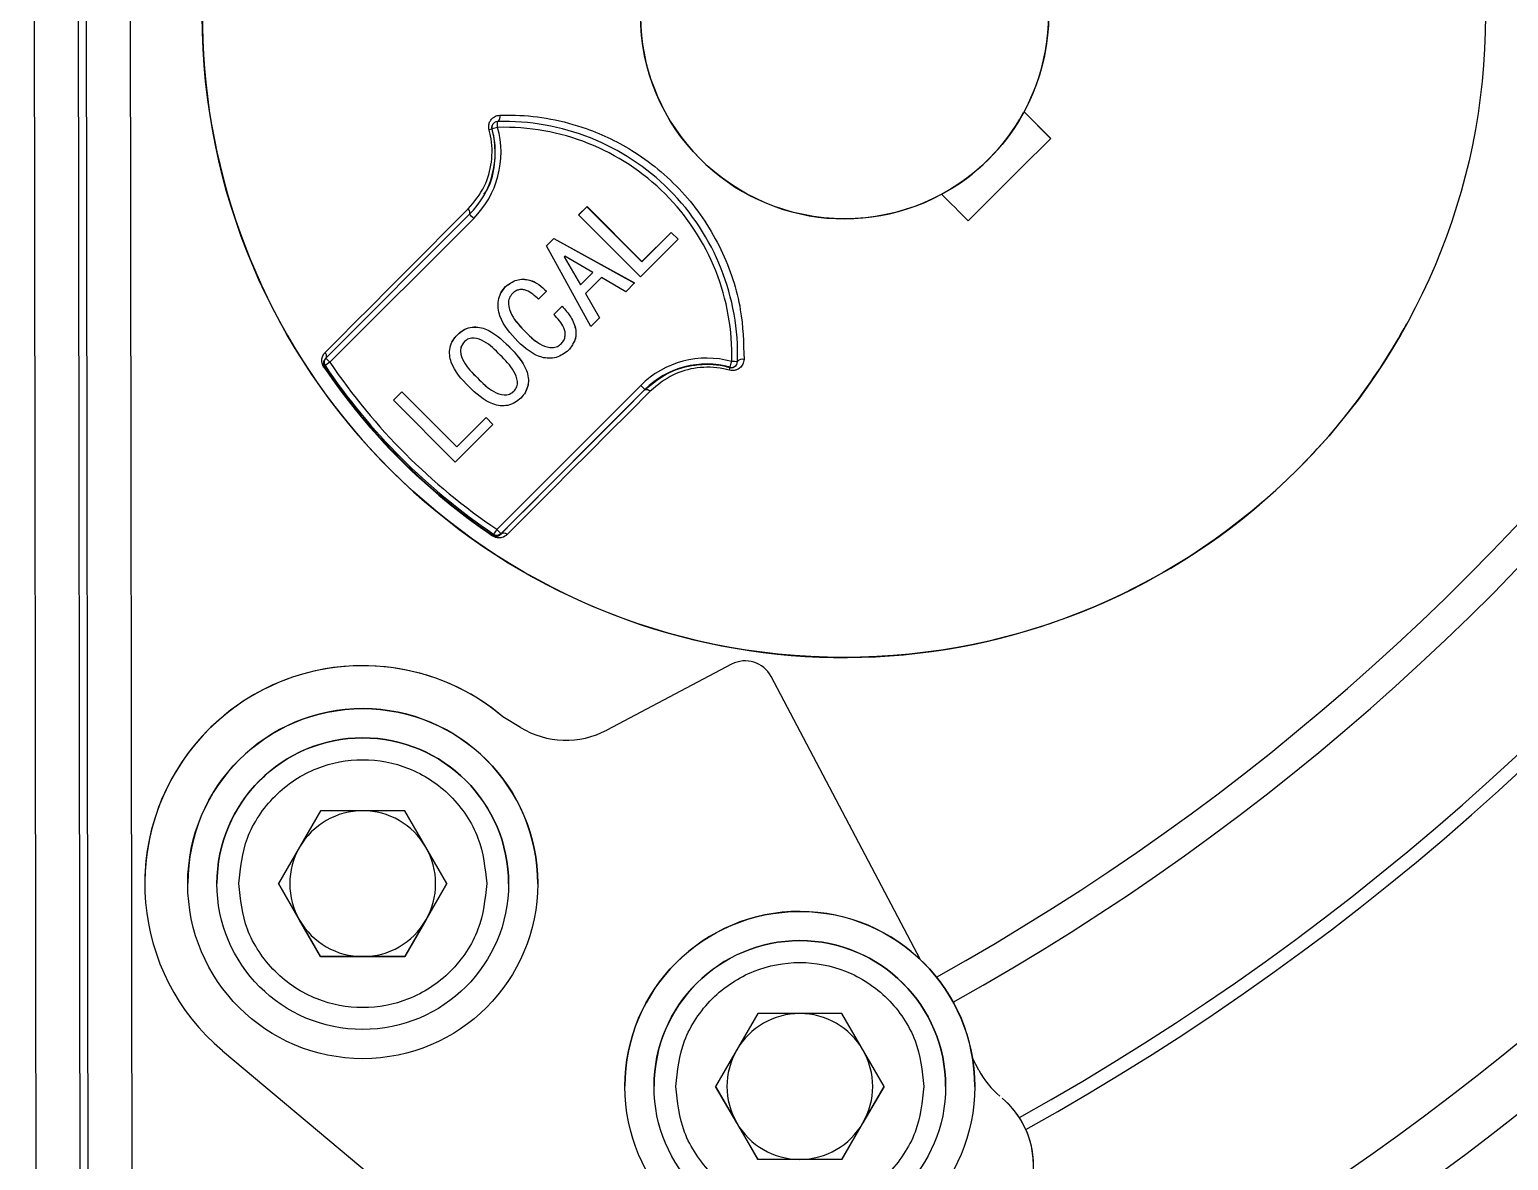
# Model space of a CAD drawing. Header units: millimetres. Extents: x 2451 to 4400, y 944 to 2322.
# Drawn here: x 3038.8 to 3089.6, y 1959 to 1997.8 of the extents above; entities that cross this region are included whole.
import ezdxf

# ---------------------------------------------------------------- set-up
doc = ezdxf.new("R2010")
doc.units = ezdxf.units.MM

msp = doc.modelspace()

# ---------------------------------------------------------------- linework, layer by layer
at = {"color": 7, "linetype": 'Continuous', "lineweight": 25}
for p, q in [((3039.073, 1956.65), (3039.015, 2001.866)), ((3040.512, 2001.863), (3040.57, 1956.648)), ((3040.855, 1955.906), (3040.796, 2001.807)), ((3042.293, 2001.804), (3042.352, 1955.903)), ((3054.72, 1994.494), (3054.715, 1994.485)), ((3072.934, 1994.909), (3072.934, 1994.909)), ((3073.859, 1994.017), (3072.946, 1994.931)), ((3054.703, 1994.345), (3054.698, 1994.335)), ((3049.001, 1986.488), (3053.934, 1991.42)), ((3057.675, 1991.397), (3057.961, 1991.682)), ((3059.797, 1989.276), (3057.675, 1991.397)), ((3057.676, 1991.397), (3057.96, 1991.681)), ((3057.96, 1991.681), (3057.961, 1991.682)), ((3057.96, 1991.681), (3059.846, 1989.796)), ((3057.961, 1991.682), (3059.846, 1989.797)), ((3054.076, 1991.279), (3049.143, 1986.347)), ((3056.571, 1990.343), (3056.819, 1990.591)), ((3056.571, 1990.342), (3056.819, 1990.59)), ((3056.819, 1990.591), (3059.586, 1989.065)), ((3056.819, 1990.59), (3056.819, 1990.591)), ((3056.819, 1990.59), (3059.585, 1989.064)), ((3061.087, 1990.566), (3059.797, 1989.276)), ((3059.846, 1989.797), (3060.851, 1990.801)), ((3059.846, 1989.796), (3060.851, 1990.801)), ((3060.851, 1990.801), (3061.087, 1990.566)), ((3060.851, 1990.801), (3060.851, 1990.801)), ((3060.851, 1990.801), (3061.086, 1990.565)), ((3058.097, 1987.576), (3056.571, 1990.343)), ((3057.204, 1989.983), (3057.179, 1989.958)), ((3057.179, 1989.957), (3057.179, 1989.958)), ((3057.179, 1989.958), (3057.737, 1989.003)), ((3057.179, 1989.957), (3057.737, 1989.002)), ((3058.159, 1989.425), (3057.204, 1989.983)), ((3057.737, 1989.003), (3058.159, 1989.425)), ((3057.737, 1989.002), (3058.159, 1989.424)), ((3058.159, 1989.424), (3058.159, 1989.425)), ((3059.846, 1989.796), (3059.846, 1989.797)), ((3055.014, 1988.732), (3055.169, 1988.94)), ((3055.169, 1988.94), (3055.17, 1988.941)), ((3057.737, 1989.002), (3057.737, 1989.003)), ((3058.457, 1989.251), (3057.911, 1988.705)), ((3059.288, 1988.767), (3058.457, 1989.251)), ((3059.586, 1989.065), (3059.288, 1988.767)), ((3055.324, 1988.598), (3055.323, 1988.597)), ((3056.571, 1988.779), (3056.298, 1988.507)), ((3057.911, 1988.705), (3058.395, 1987.874)), ((3057.911, 1988.704), (3057.911, 1988.705)), ((3057.911, 1988.704), (3058.394, 1987.873)), ((3056.819, 1987.986), (3057.105, 1988.271)), ((3056.819, 1987.985), (3057.104, 1988.27)), ((3057.104, 1988.27), (3057.105, 1988.271)), ((3058.395, 1987.874), (3058.097, 1987.576)), ((3055.864, 1987.377), (3055.864, 1987.378)), ((3086.073, 1987.673), (3086.074, 1987.674)), ((3053.519, 1987.29), (3053.52, 1987.291)), ((3053.682, 1986.958), (3053.682, 1986.957)), ((3055.281, 1986.893), (3055.281, 1986.894)), ((3057.092, 1986.992), (3057.092, 1986.993)), ((3057.158, 1987.08), (3057.158, 1987.082)), ((3048.967, 1986.442), (3048.947, 1986.405)), ((3048.977, 1986.234), (3048.956, 1986.196)), ((3062.864, 1986.169), (3062.869, 1986.179)), ((3063.093, 1986.267), (3063.098, 1986.276)), ((3051.324, 1985.045), (3051.609, 1985.331)), ((3051.324, 1985.045), (3051.609, 1985.33)), ((3051.609, 1985.331), (3053.495, 1983.445)), ((3051.609, 1985.33), (3051.609, 1985.331)), ((3051.609, 1985.33), (3053.494, 1983.444)), ((3054.201, 1985.814), (3054.202, 1985.815)), ((3054.871, 1980.619), (3059.803, 1985.552)), ((3059.944, 1985.41), (3055.012, 1980.477)), ((3055.454, 1985.355), (3055.455, 1985.356)), ((3055.524, 1985.447), (3055.524, 1985.448)), ((3059.937, 1985.397), (3059.944, 1985.41)), ((3053.445, 1982.924), (3051.324, 1985.045)), ((3053.494, 1983.444), (3054.499, 1984.449)), ((3053.495, 1983.445), (3054.5, 1984.45)), ((3054.499, 1984.449), (3054.5, 1984.45)), ((3054.499, 1984.449), (3054.735, 1984.214)), ((3054.5, 1984.45), (3054.735, 1984.214)), ((3054.735, 1984.214), (3053.445, 1982.924)), ((3053.494, 1983.444), (3053.495, 1983.445)), ((3054.737, 1980.414), (3054.758, 1980.453)), ((3055.012, 1980.477), (3054.992, 1980.44)), ((3062.921, 1975.994), (3058.641, 1973.735)), ((3062.921, 1975.994), (3058.641, 1973.735)), ((3069.4, 1965.861), (3064.272, 1975.576)), ((3064.272, 1975.576), (3064.272, 1975.576)), ((3069.4, 1965.861), (3064.272, 1975.576)), ((3055.676, 1973.829), (3055.075, 1974.196)), ((3055.075, 1974.196), (3055.075, 1974.196)), ((3055.676, 1973.829), (3055.075, 1974.196)), ((3055.676, 1973.829), (3055.676, 1973.829)), ((3058.641, 1973.735), (3058.641, 1973.735)), ((3048.827, 1970.971), (3047.384, 1968.471)), ((3051.714, 1970.971), (3048.827, 1970.971)), ((3053.158, 1968.471), (3051.714, 1970.971)), ((3045.271, 1968.476), (3045.271, 1968.476)), ((3047.384, 1968.471), (3048.827, 1965.971)), ((3048.106, 1967.221), (3047.384, 1968.471)), ((3051.714, 1965.971), (3053.158, 1968.471)), ((3053.158, 1968.471), (3052.436, 1967.221)), ((3055.271, 1968.465), (3055.271, 1968.465)), ((3048.827, 1965.971), (3048.106, 1967.221)), ((3052.436, 1967.221), (3051.714, 1965.971)), ((3048.827, 1965.971), (3051.714, 1965.971)), ((3048.827, 1965.971), (3048.827, 1965.971)), ((3050.271, 1965.971), (3048.827, 1965.971)), ((3051.714, 1965.971), (3050.271, 1965.971)), ((3051.714, 1965.971), (3051.714, 1965.971)), ((3063.816, 1964.019), (3062.372, 1961.519)), ((3066.703, 1964.019), (3063.816, 1964.019)), ((3068.146, 1961.519), (3066.703, 1964.019)), ((3045.467, 1962.745), (3054.269, 1955.36)), ((3071.396, 1962.079), (3071.18, 1962.487)), ((3071.396, 1962.079), (3071.18, 1962.487)), ((3071.396, 1962.079), (3071.396, 1962.079)), ((3059.259, 1961.525), (3059.259, 1961.525)), ((3060.259, 1961.524), (3060.259, 1961.524)), ((3062.372, 1961.519), (3063.816, 1959.019)), ((3063.094, 1960.269), (3062.372, 1961.519)), ((3066.702, 1959.019), (3068.146, 1961.519)), ((3068.146, 1961.519), (3067.424, 1960.269)), ((3071.259, 1961.512), (3071.259, 1961.512)), ((3063.816, 1959.019), (3063.094, 1960.269)), ((3067.424, 1960.269), (3066.702, 1959.019)), ((3065.259, 1959.019), (3063.816, 1959.019)), ((3066.702, 1959.019), (3065.259, 1959.019))]:
    msp.add_line(p, q, dxfattribs=at)
at = {"color": 7, "linetype": 'Continuous', "lineweight": 25, "flags": 128}
for points in [[(3073.862, 1994.023), (3073.749, 1994.136), (3073.636, 1994.25), (3073.522, 1994.364), (3073.408, 1994.478), (3073.294, 1994.593), (3073.179, 1994.708), (3073.065, 1994.823), (3072.95, 1994.938)], [(3071.034, 1991.195), (3071.387, 1991.548), (3071.74, 1991.901), (3072.094, 1992.255), (3072.448, 1992.609), (3072.802, 1992.963), (3073.156, 1993.317), (3073.509, 1993.67), (3073.862, 1994.023)], [(3070.121, 1992.109), (3070.236, 1991.994), (3070.351, 1991.879), (3070.465, 1991.764), (3070.58, 1991.65), (3070.694, 1991.536), (3070.807, 1991.422), (3070.921, 1991.308), (3071.034, 1991.195)], [(3048.985, 1986.686), (3049.469, 1987.172), (3049.993, 1987.698), (3050.556, 1988.262), (3051.156, 1988.863), (3051.791, 1989.5), (3052.46, 1990.17), (3053.16, 1990.871), (3053.89, 1991.602)], [(3054.992, 1980.44), (3055.48, 1980.93), (3056.008, 1981.46), (3056.576, 1982.029), (3057.18, 1982.635), (3057.821, 1983.277), (3058.495, 1983.952), (3059.201, 1984.66), (3059.937, 1985.397)], [(3060.132, 1985.36), (3059.402, 1984.629), (3058.702, 1983.927), (3058.033, 1983.257), (3057.398, 1982.621), (3056.798, 1982.02), (3056.235, 1981.455), (3055.711, 1980.929), (3055.227, 1980.444)], [(3059.937, 1985.397), (3059.953, 1985.408), (3059.973, 1985.416), (3059.996, 1985.418), (3060.022, 1985.415), (3060.049, 1985.408), (3060.077, 1985.396), (3060.105, 1985.38), (3060.132, 1985.36)]]:
    msp.add_lwpolyline(points, dxfattribs=at)
at = {"color": 7, "linetype": 'Continuous', "lineweight": 25}
for centre, radius in [((3030.04, 2036.361), 94.663), ((3066.77, 1998.227), 22), ((3066.792, 1998.267), 7), ((3050.271, 1968.471), 6), ((3050.271, 1968.471), 5), ((3065.259, 1961.519), 6), ((3065.259, 1961.519), 5)]:
    msp.add_circle(centre, radius, dxfattribs=at)
for centre, radius, start, end in [((3030.275, 2036.788), 81.781, 299.01448, 350.2349), ((3030.274, 2036.787), 82.814, 299.07452, 350.46956), ((3030.267, 2036.773), 87.37, 299.12272, 350.91933), ((3030.265, 2036.77), 87.836, 299.12126, 350.91933), ((3030.041, 2036.36), 96.559, 279.97048, 350.17569), ((3030.038, 2036.355), 98.356, 279.97048, 350.17569), ((3030.021, 2036.323), 98.896, 279.98751, 350.15867), ((3066.769, 1998.226), 22, 151.3369, 314.9998), ((3066.792, 1998.267), 7, 331.6014, 298.3984), ((3029.762, 2035.992), 99, 279.79751, 336.85186), ((3054.896, 1994.398), 0.2, 151.3366, 195.5312), ((3054.896, 1994.398), 0.2, 91.6903, 151.3365), ((3055.126, 1986.602), 8, 358.3097, 91.6905), ((3027.612, 1993.644), 27.294, 1.5856, 2.0041), ((3054.748, 1994.764), 0.233, 314.9979, 13.1653), ((3066.79, 1998.264), 7, 298.3983, 331.3365), ((3051.813, 1993.541), 3, 314.9999, 15.5312), ((3051.813, 1993.542), 3.2, 314.9999, 15.5312), ((3054.827, 1993.57), 0.776, 99.6173, 106.7139), ((3060.106, 1975.464), 19.639, 105.3852, 105.9701), ((3055.126, 1986.602), 7.8, 358.3097, 91.6905), ((3053.772, 1991.474), 0.175, 343.7918, 47.3057), ((3043.798, 1981.072), 14.485, 44.8022, 45.5925), ((3066.769, 1998.225), 22, 314.9999, 331.3365), ((3049.143, 1986.346), 0.2, 135, 214.0393), ((3066.33, 1960.813), 30.779, 123.946, 124.3195), ((3048.831, 1986.567), 0.194, 339.9645, 37.9045), ((3038.865, 1976.14), 14.485, 44.8022, 45.5925), ((3066.793, 1998.27), 21.3, 214.0392, 235.961), ((3062.066, 1983.289), 3.2, 74.4689, 134.9998), ((3002.983, 2002.978), 62.197, 344.33018, 344.51506), ((3062.514, 1970.816), 15.561, 87.7583, 88.4935), ((3062.922, 1986.372), 0.2, 331.3365, 358.3096), ((3063.291, 1986.231), 0.223, 75.835, 138.8867), ((3048.103, 1987.419), 1.491, 303.932, 304.8772), ((3066.772, 1998.23), 21.524, 214.0392, 235.961), ((3066.772, 1998.23), 21.5, 214.0392, 235.961), ((3066.793, 1998.269), 21.5, 214.0392, 235.961), ((3062.066, 1983.288), 3, 74.4689, 134.9998), ((3062.146, 1986.285), 0.727, 343.2111, 350.8053), ((3062.922, 1986.372), 0.2, 254.4688, 331.3364), ((3049.52, 1975.198), 14.593, 44.4102, 45.1963), ((3048.646, 1984.502), 7.336, 325.9394, 326.1318), ((3179.875, 1896.119), 150.885, 145.94203, 146.01825), ((3054.87, 1980.619), 0.2, 235.9609, 314.9997), ((3044.587, 1970.265), 14.593, 44.4102, 45.1963), ((3055.111, 1980.304), 0.182, 50.4045, 131.2845), ((3050.271, 1968.471), 7.474, 50, 230), ((3050.271, 1968.471), 7.474, 50, 179.9388), ((3063.388, 1975.109), 1, 27.8252, 117.8252), ((3063.388, 1975.109), 1, 27.8252, 117.8252), ((3050.271, 1968.471), 6, 359.9388, 179.8775), ((3057.241, 1976.388), 3, 238.5537, 297.8252), ((3057.241, 1976.388), 3, 238.5537, 297.8252), ((3050.271, 1968.471), 5, 359.9997, 179.9388), ((3050.271, 1968.471), 2.5, 89.9997, 149.9997), ((3050.271, 1968.471), 2.5, 29.9997, 89.9997), ((3050.271, 1968.471), 2.5, 149.9997, 209.9997), ((3050.271, 1968.471), 2.5, 329.9997, 29.9997), ((3050.271, 1968.471), 2.5, 209.9997, 269.9997), ((3050.271, 1968.471), 2.5, 269.9997, 329.9997), ((3065.259, 1961.519), 6, 359.9388, 179.8775), ((3065.259, 1961.519), 5, 359.9997, 179.9388), ((3065.259, 1961.519), 2.5, 89.9997, 149.9997), ((3065.259, 1961.519), 2.5, 29.9997, 89.9997), ((3065.259, 1961.519), 2.5, 149.9997, 209.9997), ((3065.259, 1961.519), 2.5, 329.9997, 29.9997), ((3074.049, 1963.479), 3, 207.8252, 230), ((3074.049, 1963.479), 3, 207.8252, 230), ((3070.271, 1958.817), 3, 320, 50), ((3070.271, 1958.817), 3, 359.9388, 50), ((3065.259, 1961.519), 2.5, 209.9997, 269.9997), ((3065.259, 1961.519), 2.5, 269.9997, 329.9997)]:
    msp.add_arc(centre, radius, start, end, dxfattribs=at)
for points, knots in [([(3054.604, 1994.313), (3054.597, 1994.353), (3054.582, 1994.433), (3054.607, 1994.552), (3054.663, 1994.661), (3054.757, 1994.753), (3054.867, 1994.806), (3054.945, 1994.814), (3054.975, 1994.817)], [0, 0, 0, 0, 0.1540842, 0.3077863, 0.4712038, 0.6571656, 0.8674974, 1, 1, 1, 1]), ([(3054.717, 1994.484), (3054.711, 1994.474), (3054.697, 1994.45), (3054.691, 1994.413), (3054.69, 1994.373), (3054.694, 1994.352), (3054.698, 1994.335)], [0, 0, 0, 0, 0.258892, 0.64325, 0.700638, 1, 1, 1, 1]), ([(3054.975, 1994.817), (3055.154, 1994.819), (3056.113, 1994.83), (3057.718, 1994.535), (3059.734, 1993.564), (3061.397, 1992.149), (3062.648, 1990.237), (3063.295, 1988.254), (3063.329, 1987.011), (3063.345, 1986.447)], [0, 0, 0, 0, 0.043937, 0.236293, 0.372822, 0.535728, 0.69861, 0.863201, 1, 1, 1, 1]), ([(3053.89, 1991.602), (3054.095, 1991.849), (3054.464, 1992.295), (3054.725, 1993.196), (3054.713, 1993.883), (3054.621, 1994.247), (3054.604, 1994.313)], [0, 0, 0, 0, 0.356926, 0.645588, 0.935957, 1, 1, 1, 1]), ([(3054.698, 1994.335), (3054.716, 1994.264), (3054.816, 1993.871), (3054.818, 1993.142), (3054.661, 1992.437), (3054.454, 1992.158), (3054.416, 1992.107)], [0, 0, 0, 0, 0.09096, 0.502412, 0.908467, 1, 1, 1, 1]), ([(3055.591, 1987.055), (3055.342, 1987.326), (3054.968, 1987.732), (3054.883, 1988.384), (3054.993, 1988.734), (3055.111, 1988.872), (3055.17, 1988.941)], [0, 0, 0, 0, 0.499696, 0.74909, 0.87448, 1, 1, 1, 1]), ([(3055.169, 1988.94), (3055.29, 1989.03), (3055.531, 1989.212), (3055.972, 1989.195), (3056.318, 1989.024), (3056.487, 1988.86), (3056.571, 1988.778)], [0, 0, 0, 0, 0.278841, 0.558038, 0.778714, 1, 1, 1, 1]), ([(3055.17, 1988.941), (3055.29, 1989.031), (3055.532, 1989.213), (3055.973, 1989.196), (3056.319, 1989.025), (3056.487, 1988.861), (3056.571, 1988.779)], [0, 0, 0, 0, 0.278841, 0.558038, 0.778714, 1, 1, 1, 1]), ([(3055.405, 1988.704), (3055.364, 1988.653), (3055.282, 1988.55), (3055.247, 1988.284), (3055.409, 1987.845), (3055.682, 1987.564), (3055.864, 1987.377)], [0, 0, 0, 0, 0.1248378, 0.2497691, 0.4988414, 1, 1, 1, 1]), ([(3055.405, 1988.705), (3055.364, 1988.654), (3055.283, 1988.551), (3055.247, 1988.285), (3055.409, 1987.846), (3055.682, 1987.565), (3055.864, 1987.378)], [0, 0, 0, 0, 0.124838, 0.249769, 0.498841, 1, 1, 1, 1]), ([(3056.298, 1988.507), (3056.169, 1988.626), (3056.008, 1988.774), (3055.756, 1988.844), (3055.625, 1988.84), (3055.502, 1988.791), (3055.438, 1988.734), (3055.405, 1988.705)], [0, 0, 0, 0, 0.498979, 0.624378, 0.749538, 0.874643, 1, 1, 1, 1]), ([(3057.092, 1986.993), (3057.123, 1987.031), (3057.183, 1987.106), (3057.213, 1987.25), (3057.215, 1987.394), (3057.125, 1987.671), (3056.955, 1987.846), (3056.819, 1987.986)], [0, 0, 0, 0, 0.12486, 0.249907, 0.375198, 0.50038, 1, 1, 1, 1]), ([(3057.104, 1988.27), (3057.212, 1988.15), (3057.426, 1987.91), (3057.598, 1987.49), (3057.583, 1987.137), (3057.484, 1986.998), (3057.458, 1986.962)], [0, 0, 0, 0, 0.3280039, 0.6537284, 0.910096, 1, 1, 1, 1]), ([(3057.105, 1988.271), (3057.212, 1988.151), (3057.424, 1987.911), (3057.605, 1987.489), (3057.562, 1987.059), (3057.406, 1986.858), (3057.328, 1986.757)], [0, 0, 0, 0, 0.281285, 0.560616, 0.780468, 1, 1, 1, 1]), ([(3053.519, 1987.29), (3053.583, 1987.346), (3053.711, 1987.46), (3053.955, 1987.553), (3054.213, 1987.564), (3054.713, 1987.435), (3055.029, 1987.134), (3055.281, 1986.893)], [0, 0, 0, 0, 0.125297, 0.250413, 0.375603, 0.500878, 1, 1, 1, 1]), ([(3053.52, 1987.291), (3053.584, 1987.347), (3053.712, 1987.461), (3053.956, 1987.554), (3054.214, 1987.565), (3054.714, 1987.436), (3055.029, 1987.134), (3055.281, 1986.894)], [0, 0, 0, 0, 0.125297, 0.250413, 0.375603, 0.500878, 1, 1, 1, 1]), ([(3055.864, 1987.378), (3056.037, 1987.208), (3056.295, 1986.955), (3056.711, 1986.833), (3056.952, 1986.878), (3057.046, 1986.955), (3057.092, 1986.993)], [0, 0, 0, 0, 0.501015, 0.749845, 0.874961, 1, 1, 1, 1]), ([(3055.864, 1987.377), (3056.036, 1987.207), (3056.295, 1986.954), (3056.71, 1986.832), (3056.952, 1986.877), (3057.045, 1986.954), (3057.092, 1986.992)], [0, 0, 0, 0, 0.5010148, 0.7498451, 0.8749605, 1, 1, 1, 1]), ([(3053.904, 1985.517), (3053.663, 1985.771), (3053.361, 1986.089), (3053.239, 1986.594), (3053.255, 1986.853), (3053.349, 1987.097), (3053.463, 1987.226), (3053.52, 1987.291)], [0, 0, 0, 0, 0.498982, 0.624271, 0.749515, 0.874666, 1, 1, 1, 1]), ([(3053.351, 1987.061), (3053.354, 1987.07), (3053.388, 1987.159), (3053.457, 1987.228), (3053.519, 1987.29)], [0, 0, 0, 0, 0.100028, 1, 1, 1, 1]), ([(3053.689, 1986.952), (3053.677, 1986.935), (3053.63, 1986.869), (3053.614, 1986.656), (3053.761, 1986.247), (3054.025, 1985.987), (3054.201, 1985.814)], [0, 0, 0, 0, 0.045128, 0.1816684, 0.4524697, 1, 1, 1, 1]), ([(3053.755, 1987.055), (3053.718, 1987.006), (3053.642, 1986.909), (3053.61, 1986.659), (3053.765, 1986.246), (3054.027, 1985.988), (3054.202, 1985.815)], [0, 0, 0, 0, 0.12479, 0.249939, 0.498148, 1, 1, 1, 1]), ([(3054.983, 1986.596), (3054.812, 1986.769), (3054.555, 1987.029), (3054.15, 1987.195), (3053.901, 1987.168), (3053.804, 1987.093), (3053.755, 1987.055)], [0, 0, 0, 0, 0.5018858, 0.7502037, 0.8752646, 1, 1, 1, 1]), ([(3055.281, 1986.894), (3055.523, 1986.64), (3055.825, 1986.322), (3055.959, 1985.82), (3055.952, 1985.56), (3055.861, 1985.314), (3055.747, 1985.185), (3055.691, 1985.12)], [0, 0, 0, 0, 0.499133, 0.624424, 0.749622, 0.874708, 1, 1, 1, 1]), ([(3055.281, 1986.893), (3055.523, 1986.639), (3055.826, 1986.321), (3055.957, 1985.82), (3055.956, 1985.563), (3055.887, 1985.412), (3055.854, 1985.339)], [0, 0, 0, 0, 0.576422, 0.721114, 0.865699, 1, 1, 1, 1]), ([(3057.328, 1986.757), (3057.193, 1986.659), (3056.922, 1986.463), (3056.219, 1986.489), (3055.842, 1986.829), (3055.591, 1987.055)], [0, 0, 0, 0, 0.249589, 0.500012, 1, 1, 1, 1]), ([(3048.936, 1986.182), (3048.924, 1986.202), (3048.897, 1986.246), (3048.871, 1986.331), (3048.863, 1986.449), (3048.897, 1986.58), (3048.955, 1986.65), (3048.985, 1986.686)], [0, 0, 0, 0, 0.08537, 0.190799, 0.356423, 0.666471, 1, 1, 1, 1]), ([(3048.948, 1986.403), (3048.945, 1986.399), (3048.93, 1986.378), (3048.92, 1986.334), (3048.922, 1986.275), (3048.934, 1986.237), (3048.945, 1986.212), (3048.952, 1986.202), (3048.956, 1986.196)], [0, 0, 0, 0, 0.111236, 0.580475, 0.802832, 0.920422, 0.953078, 1, 1, 1, 1]), ([(3055.455, 1985.356), (3055.492, 1985.405), (3055.568, 1985.503), (3055.589, 1985.756), (3055.419, 1986.162), (3055.158, 1986.422), (3054.983, 1986.596)], [0, 0, 0, 0, 0.124691, 0.249737, 0.498265, 1, 1, 1, 1]), ([(3063.345, 1986.447), (3063.336, 1986.389), (3063.318, 1986.279), (3063.214, 1986.15), (3063.085, 1986.077), (3062.953, 1986.054), (3062.877, 1986.069), (3062.842, 1986.076)], [0, 0, 0, 0, 0.257956, 0.484914, 0.703585, 0.864278, 1, 1, 1, 1]), ([(3059.937, 1985.397), (3060.204, 1985.618), (3060.688, 1986.019), (3061.661, 1986.3), (3062.4, 1986.287), (3062.793, 1986.187), (3062.864, 1986.169)], [0, 0, 0, 0, 0.354055, 0.642771, 0.935325, 1, 1, 1, 1]), ([(3062.842, 1986.076), (3062.776, 1986.092), (3062.412, 1986.185), (3061.725, 1986.196), (3060.825, 1985.935), (3060.379, 1985.565), (3060.132, 1985.36)], [0, 0, 0, 0, 0.064043, 0.354412, 0.643074, 1, 1, 1, 1]), ([(3062.864, 1986.169), (3062.881, 1986.166), (3062.922, 1986.158), (3062.989, 1986.171), (3063.053, 1986.207), (3063.079, 1986.247), (3063.092, 1986.267)], [0, 0, 0, 0, 0.161346, 0.367135, 0.677525, 1, 1, 1, 1]), ([(3055.691, 1985.12), (3055.625, 1985.063), (3055.495, 1984.949), (3055.248, 1984.857), (3054.987, 1984.846), (3054.481, 1984.971), (3054.16, 1985.274), (3053.904, 1985.517)], [0, 0, 0, 0, 0.125329, 0.250449, 0.375699, 0.501004, 1, 1, 1, 1]), ([(3054.201, 1985.814), (3054.377, 1985.637), (3054.638, 1985.373), (3055.053, 1985.215), (3055.306, 1985.241), (3055.405, 1985.317), (3055.454, 1985.355)], [0, 0, 0, 0, 0.5016983, 0.750126, 0.8752545, 1, 1, 1, 1]), ([(3054.202, 1985.815), (3054.377, 1985.638), (3054.639, 1985.374), (3055.053, 1985.216), (3055.306, 1985.242), (3055.405, 1985.318), (3055.455, 1985.356)], [0, 0, 0, 0, 0.501698, 0.750126, 0.875254, 1, 1, 1, 1]), ([(3055.227, 1980.444), (3055.172, 1980.401), (3055.088, 1980.335), (3054.931, 1980.321), (3054.829, 1980.341), (3054.767, 1980.366), (3054.733, 1980.387), (3054.723, 1980.394)], [0, 0, 0, 0, 0.49351, 0.746512, 0.851032, 0.956489, 1, 1, 1, 1]), ([(3054.737, 1980.414), (3054.742, 1980.411), (3054.754, 1980.404), (3054.772, 1980.395), (3054.798, 1980.386), (3054.846, 1980.377), (3054.924, 1980.387), (3054.964, 1980.419), (3054.992, 1980.44)], [0, 0, 0, 0, 0.027585, 0.06173, 0.104186, 0.195407, 0.452144, 1, 1, 1, 1]), ([(3046.021, 1968.471), (3046.078, 1969.005), (3046.165, 1969.828), (3046.695, 1970.817), (3047.243, 1971.497), (3047.924, 1972.049), (3048.914, 1972.563), (3050.271, 1972.823), (3051.628, 1972.563), (3052.617, 1972.049), (3053.298, 1971.497), (3053.847, 1970.817), (3054.377, 1969.828), (3054.464, 1969.005), (3054.521, 1968.471)], [0, 0, 0, 0, 0.119728, 0.18418, 0.25, 0.31582, 0.380272, 0.5, 0.619728, 0.68418, 0.75, 0.81582, 0.880272, 1, 1, 1, 1]), ([(3054.521, 1968.471), (3054.464, 1967.936), (3054.377, 1967.114), (3053.847, 1966.124), (3053.298, 1965.444), (3052.617, 1964.892), (3051.628, 1964.379), (3050.271, 1964.118), (3048.914, 1964.379), (3047.924, 1964.892), (3047.243, 1965.444), (3046.695, 1966.124), (3046.165, 1967.114), (3046.078, 1967.936), (3046.021, 1968.471)], [0, 0, 0, 0, 0.119728, 0.18418, 0.25, 0.31582, 0.380272, 0.5, 0.619728, 0.68418, 0.75, 0.81582, 0.880272, 1, 1, 1, 1]), ([(3061.009, 1961.519), (3061.066, 1962.053), (3061.153, 1962.876), (3061.683, 1963.865), (3062.232, 1964.545), (3062.913, 1965.097), (3063.902, 1965.611), (3065.259, 1965.871), (3066.616, 1965.611), (3067.606, 1965.097), (3068.287, 1964.545), (3068.835, 1963.865), (3069.365, 1962.876), (3069.452, 1962.053), (3069.509, 1961.519)], [0, 0, 0, 0, 0.119728, 0.18418, 0.25, 0.31582, 0.380272, 0.5, 0.619728, 0.68418, 0.75, 0.81582, 0.880272, 1, 1, 1, 1]), ([(3069.509, 1961.519), (3069.452, 1960.984), (3069.365, 1960.162), (3068.835, 1959.172), (3068.287, 1958.492), (3067.606, 1957.94), (3066.616, 1957.427), (3065.259, 1957.166), (3063.902, 1957.427), (3062.913, 1957.94), (3062.232, 1958.492), (3061.683, 1959.172), (3061.153, 1960.162), (3061.066, 1960.984), (3061.009, 1961.519)], [0, 0, 0, 0, 0.119728, 0.18418, 0.25, 0.31582, 0.380272, 0.5, 0.619728, 0.68418, 0.75, 0.81582, 0.880272, 1, 1, 1, 1]), ([(3093.543, 1960.181), (3092.615, 1959.416), (3090.535, 1957.701), (3086.933, 1955.027), (3082.482, 1952.034), (3077.102, 1948.864), (3070.735, 1945.668), (3064.371, 1943.062), (3058.506, 1941.112), (3053.64, 1939.785), (3049.493, 1938.844), (3046.961, 1938.417), (3045.938, 1938.244)], [0, 0, 0, 0, 0.0679644, 0.1524883, 0.2535699, 0.3712073, 0.5053982, 0.6561399, 0.7596863, 0.854749, 0.9413276, 1, 1, 1, 1])]:
    msp.add_open_spline(points, degree=3, knots=knots, dxfattribs=at)

doc.saveas('drawing.dxf')
